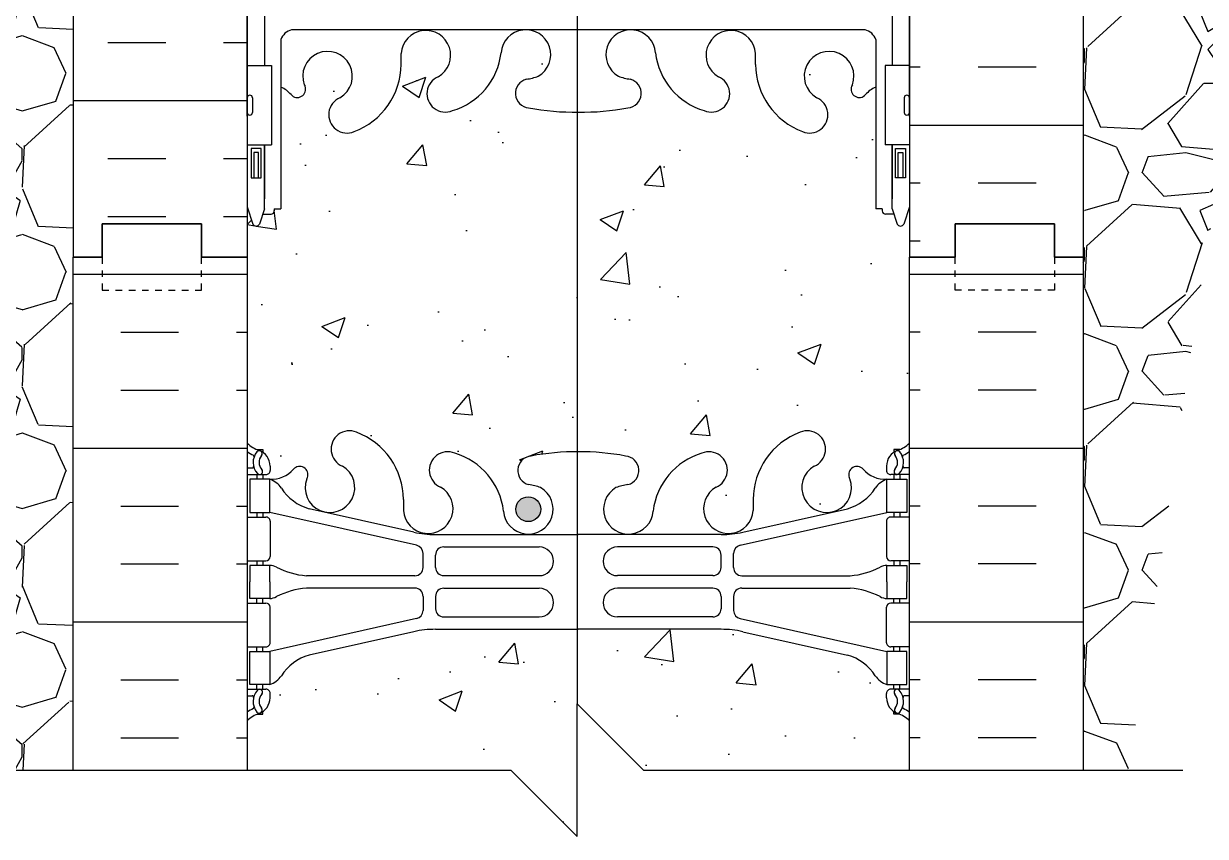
# Model space of a CAD drawing. Header units: inches. Extents: x -6.4 to 46.3, y 55.7 to 149.3.
# Drawn here: x 12.04 to 29.88, y 84.5 to 96.77 of the extents above; entities that cross this region are included whole.
import ezdxf

# ---------------------------------------------------------------- set-up
doc = ezdxf.new("R2010")
doc.units = ezdxf.units.IN
doc.header["$LTSCALE"] = 0.5
doc.header["$MEASUREMENT"] = 0
doc.linetypes.add('DASHED2', pattern=[0.375, 0.25, -0.125])
for name, color, linetype in [('HATCH', 12, 'Continuous'), ('LINE18', 9, 'Continuous'), ('line25', 2, 'Continuous'), ('LINE3', 3, 'Continuous'), ('LINE50', 5, 'Continuous'), ('LINE9', 9, 'Continuous'), ('TEXT', 4, 'Continuous'), ('Web_Edge', 9, 'Continuous')]:
    doc.layers.add(name, color=color, linetype=linetype)
doc.styles.add('DIM', font='romans.shx', dxfattribs={"width": 0.7})
doc.dimstyles.new('ext_12', dxfattribs={"dimscale": 12, "dimtxt": 0.09375, "dimasz": 0.09375, "dimexe": 0.09375, "dimexo": 0.0625, "dimgap": 0.0625, "dimtad": 1, "dimdec": 1, "dimzin": 2, "dimdsep": 46, "dimlunit": 4, "dimtxsty": 'DIM', "dimcen": 0.09, "dimdle": 0.09375, "dimclrt": 4, "dimadec": 0, "dimazin": 0, "dimtfac": 1, "dimtdec": 1, "dimtmove": 1, "dimatfit": 3, "dimfxl": 1, "dimfrac": 2, "dimtolj": 1, "dimtzin": 0, "dimarcsym": 0})

msp = doc.modelspace()

# ---------------------------------------------------------------- hatches: boundary and pattern name
at = {"layer": 'HATCH'}
h = msp.add_hatch(dxfattribs=at)
h.set_pattern_fill('INSUL', color=256, scale=7, style=0)
h.set_pattern_definition([(0, (-2914.440862764547, -358.5192632442902), (0, 2.625), []), (0, (-2914.440862764547, -357.6442632442902), (0, 2.625), [0.875, -0.875]), (0, (-2914.440862764547, -356.7692632442902), (0, 2.625), [0.875, -0.875])])
edge = h.paths.add_edge_path()
edge.add_line((15.41610146462049, 101.2434074603455), (15.41610146462049, 93.24340746034552))
edge.add_line((15.41610146462049, 101.2434074603455), (15.41610146462049, 102.6184074603393))
edge.add_line((15.41610146462049, 102.6184074603393), (15.41610146462029, 104.4484074603393))
edge.add_line((15.41610146462029, 104.4484074603393), (15.41610146462049, 104.6184074603454))
edge.add_line((15.41610146462049, 104.6184074603454), (12.79110146462049, 107.2434074603454))
edge.add_line((12.79110146462049, 107.2434074603454), (12.79110146462049, 93.24340746034551))
edge.add_line((12.79110146462049, 93.24340746034552), (13.22860146462049, 93.24340746034552))
edge.add_line((13.22860146462049, 93.24340746034552), (13.22860146462049, 93.74340746034552))
edge.add_line((13.22860146462049, 93.74340746034552), (14.72860146462049, 93.74340746034552))
edge.add_line((14.72860146462049, 93.74340746034552), (14.72860146462049, 93.24340746034552))
edge.add_line((14.72860146462049, 93.24340746034552), (15.16610146462049, 93.24340746034552))
h = msp.add_hatch(dxfattribs=at)
h.set_pattern_fill('INSUL', color=256, scale=7, style=0)
h.set_pattern_definition([(180, (2951.577683176105, -303.7661066023662), (0, 2.625), []), (180, (2951.577683176105, -302.8911066023662), (0, 2.625), [0.875, -0.875]), (180, (2951.577683176105, -302.0161066023662), (0, 2.625), [0.875, -0.875])])
h.paths.add_polyline_path([(28.0411014646204, 107.2434074603432), (25.41610146462256, 104.6184074603454), (25.41610146462046, 93.2434074603453), (26.10360146462046, 93.24340746034541), (26.10360146462046, 93.74340746034541), (27.60360146462, 93.7434074603453), (27.60360146462046, 93.24340746034541), (28.04110146462046, 93.24340746034541)])
h = msp.add_hatch(dxfattribs=at)
h.set_pattern_fill('GRAVEL', color=256, scale=3, style=0)
h.set_pattern_definition([(228.0128, (30.20110146462043, 88.49827256167437), (-23.99999469647448, -27.00000402482174), [0.403608, -39.957264]), (184.9697, (29.93110146462039, 88.1982725616743), (36.00000315455291, 2.999973921021156), [0.692604, -68.567775]), (132.5104, (29.24110146462045, 88.13827256167436), (29.99997215504044, -33.00002602161359), [0.488364, -48.348096]), (267.2737, (28.07110146462043, 87.38827256167436), (2.999988053181571, 60.0000008849204), [0.630714, -62.440674]), (292.8337, (28.0411014646204, 86.75827256167436), (-15.00002971631142, 35.99998923533333), [0.618465, -61.22811900000001]), (357.2737, (28.28110146462041, 86.18827256167431), (-60.0000008849204, 2.999988053181574), [0.630714, -62.440674]), (37.6942, (28.9111014646204, 86.15827256167434), (-39.00002203685393, -29.99997121548159), [0.8340869999999999, -82.574547]), (72.2553, (29.57110146462043, 86.66827256167433), (21.00003228811623, 65.99998869371757), [0.7874639999999999, -77.958963]), (121.4296, (29.81110146462044, 87.41827256167433), (-24.0000247025291, 38.99998510947771), [0.63285, -62.652219]), (175.2364, (29.48110146462045, 87.9582725616744), (33.00000283895875, -2.999974597983782), [0.7224959999999983, -35.40228899999988]), (222.3974, (28.76110146462043, 88.01827256167435), (-36.0000220532197, -32.99997624604236), [0.9343440000000001, -92.500125]), (138.8141, (31.0411014646204, 87.35827256167438), (-21.00000884041714, 17.99999194002827), [0.318903, -31.571532]), (171.4692, (30.80110146462039, 87.5682725616743), (38.99999485444538, -6.000023730119371), [0.6067109999999982, -60.06453299999988]), (225, (30.20110146462043, 87.65827256167434), (-3.33066907387547e-16, -3.000000928346857), [0.4242629999999999, -3.818376]), (203.1986, (29.99110146462045, 88.01827256167435), (14.99999919200123, 6.000003975794561), [0.228474, -22.618845]), (291.8014, (29.78110146462041, 87.92827256167432), (-2.999999731501946, 9.00000081903231), [0.323109, -15.832386]), (30.9638, (29.90110146462041, 87.62827256167436), (8.999994066863994, 6.000007450622197), [0.5247869999999982, -16.96806899999994]), (161.5651, (30.35110146462046, 87.89827256167435), (6.000001303778886, -2.999995209668123), [0.3794730000000001, -9.107361000000001]), (16.38950000000001, (28.0411014646204, 87.92827256167432), (30.00000659523588, 8.999978129453911), [0.5316, -52.628535]), (70.3462, (28.55110146462039, 88.07827256167441), (-11.99998574211524, -33.00000640681867), [0.445983, -44.152224]), (293.1986, (30.35110146462046, 88.49827256167437), (-6.000003975794561, 14.99999919200123), [0.456945, -22.390374]), (343.6105, (30.53110146462041, 88.07827256167441), (-30.00000659523587, 8.99997812945392), [0.5315999999999982, -52.62853499999989]), (339.444, (28.0411014646204, 86.0682725616743), (-15.00000553362727, 5.999987989264753), [0.51264, -25.119372]), (294.7751, (28.52110146462042, 85.88827256167436), (-14.99997656773551, 33.00001026551735), [0.4295339999999991, -42.52392899999988]), (66.80140000000002, (30.38110146462043, 85.49827256167437), (6.000003975794565, 14.99999919200123), [0.456945, -22.390374]), (17.35400000000001, (30.56110146462044, 85.91827256167433), (-39.0000060572905, -11.99998350677735), [0.5028929999999999, -49.78627199999999]), (69.444, (28.9111014646204, 85.49827256167437), (-5.99998798926476, -15.00000553362727), [0.25632, -25.375692]), (101.3098999999999, (30.20110146462043, 85.49827256167437), (-2.999992896484816, 12.00000225669286), [0.1529699999999996, -15.14408699999998]), (165.9638, (30.1711014646204, 85.64827256167435), (9.00000163796922, -2.999994172083737), [0.618465, -11.75085]), (186.009, (29.57110146462043, 85.79827256167432), (29.99999925271812, 2.999997952445524), [0.57315, -56.74176900000001]), (303.6901, (29.90110146462041, 87.35827256167438), (-3.000004003521572, 5.999998673313481), [0.432666, -10.383987]), (353.1572, (30.14110146462042, 86.99827256167437), (50.99999809643565, -6.000023993774283), [0.755382, -74.782689]), (60.94540000000001, (30.89110146462042, 86.90827256167434), (-12.00000008159784, -21.00000115370906), [0.308868, -30.578022]), (90, (31.0411014646204, 87.17827256167432), (-3, 3), [0.18, -2.82]), (120.2564, (29.51110146462043, 85.88827256167436), (11.99998466040808, -21.0000073675642), [0.416772, -41.26056000000001]), (48.01279999999999, (29.30110146462039, 86.24827256167437), (23.99999469647448, 27.00000402482175), [0.8072159999999999, -39.553656]), (0, (29.84110146462047, 86.84827256167439), (3, 3), [0.78, -2.22]), (325.3048, (30.62110146462044, 86.84827256167439), (-29.99998277696258, 21.00002582878337), [0.474342, -46.959822]), (254.0546, (31.01110146462043, 86.57827256167441), (-2.999999667889143, -12.00000037995645), [0.436806, -21.403524]), (207.646, (30.89110146462042, 86.15827256167434), (-56.99998742153878, -30.00002313950754), [0.711195, -70.408422]), (175.4261, (30.26110146462043, 85.82827256167441), (-39.0000016749364, 2.999984403483252), [0.7523969999999982, -74.48722199999978])])
edge = h.paths.add_edge_path()
edge.add_line((28.0411014646204, 107.2427981481697), (28.04110146462043, 93.24340746034535))
edge.add_line((28.04110146462046, 93.24340746034541), (28.04110146462043, 85.4982725616744))
edge.add_line((28.0411014646204, 85.49827256167437), (28.71518350063508, 85.49827256167437))
edge.add_spline(control_points=[(28.71518350063508, 85.49827256167437), (28.82344980619331, 86.14360923673128), (29.5846742245459, 90.74865201435223), (30.19336966920025, 97.67169029027157), (33.77935516200728, 104.5703417872482), (36.66779697201287, 106.0707733784468), (37.46270270882803, 106.4836955551758)], knot_values=[0, 0, 0, 0, 1.962013932848677, 13.99979169350777, 21.00438102400835, 23.66399043516336, 23.66399043516336, 23.66399043516336, 23.66399043516336], degree=3, periodic=0)
edge.add_line((37.46270270882803, 106.4836955551758), (37.46270270882803, 107.2434074603454))
edge.add_line((37.46270270882803, 107.2434074603454), (28.0411014646204, 107.2427981481697))
h = msp.add_hatch(dxfattribs=at)
h.set_pattern_fill('GRAVEL', color=256, scale=3, style=0)
h.set_pattern_definition([(228.012787504, (2.16, 3), (-24.00000000000018, -27.00000000000001), [0.403608, -39.9572641412211]), (184.969740728, (1.89, 2.7), (35.99999999999993, 3.000000000000105), [0.692604, -68.56777428368999]), (132.510447078, (1.2, 2.64), (30.00000000000035, -32.99999999999959), [0.488364, -48.3480977882991]), (267.273689006, (0.03, 1.89), (3.000000000000073, 60.00000000000006), [0.6307139999999999, -62.440674124887]), (292.833654178, (0, 1.26), (-14.99999999999996, 36.00000000000009), [0.6184649999999999, -61.22811938426489]), (357.273689006, (0.24, 0.6900000000000001), (-60.00000000000006, 3.000000000000076), [0.6307139999999999, -62.440674124887]), (37.6942404667, (0.8699999999999999, 0.66), (-38.99999999999999, -29.99999999999992), [0.8340869999999999, -82.574545646748]), (72.2553283749, (1.53, 1.17), (21.00000000000008, 66.00000000000001), [0.7874639999999998, -77.95896449044018]), (121.429565615, (1.77, 1.92), (-24.00000000000006, 38.99999999999996), [0.63285, -62.65221932918699]), (175.236358309, (1.44, 2.46), (32.99999999999995, -3.000000000000114), [0.722496, -35.4022877363769]), (222.397437798, (0.72, 2.52), (-35.99999999999989, -32.99999999999992), [0.9343440000000001, -92.5001250143847]), (138.814074834, (3, 1.86), (-21.0000000000001, 18), [0.3189029999999999, -31.57153443820409]), (171.46923439, (2.76, 2.07), (38.99999999999999, -5.999999999999986), [0.606711, -60.06453424847101]), (225, (2.16, 2.16), (-3.33066907387547e-16, -2.999999999999799), [0.4242629999999999, -3.8183776871193]), (203.198590514, (1.95, 2.52), (14.99999999999997, 5.999999999999926), [0.228474, -22.6188453175917]), (291.801409486, (1.74, 2.43), (-2.999999999999052, 9.000000000000307), [0.323109, -15.8323854214035]), (30.96375653209999, (1.86, 2.13), (9.000000000000158, 5.999999999999939), [0.5247869999999999, -16.96806868453589]), (161.565051177, (2.31, 2.4), (6.000000000000035, -2.99999999999993), [0.379473, -9.107359980505198]), (16.389540334, (0, 2.43), (29.9999999999999, 9.000000000000131), [0.5316, -52.6285354400082]), (70.3461759419, (0.51, 2.58), (-12.00000000000366, -33.00000000001019), [0.445983, -44.152223241957]), (293.198590514, (2.31, 3), (-5.999999999999911, 14.99999999999997), [0.456945, -22.3903743175917]), (343.610459666, (2.49, 2.58), (-29.9999999999999, 9.000000000000131), [0.5315999999999999, -52.62853544000699]), (339.44395478, (0, 0.5700000000000001), (-15.00000000000011, 6.000000000000073), [0.5126399999999999, -25.1193712359525]), (294.775140569, (0.48, 0.39), (-15.00000000000002, 33.00000000000001), [0.429534, -42.523929189828]), (66.8014094864, (2.34, 0), (5.999999999999943, 14.99999999999991), [0.456945, -22.3903743175917]), (17.3540246363, (2.52, 0.42), (-38.99999999999993, -11.99999999999989), [0.502893, -49.78627084272]), (69.44395478040002, (0.8699999999999999, 0), (-6.000000000000021, -14.99999999999986), [0.2563199999999999, -25.3756912359525]), (101.309932474, (2.16, 0), (-2.999999999999892, 12.00000000000004), [0.15297, -15.1440885407784]), (165.963756532, (2.13, 0.15), (8.999999999999876, -3.000000000000004), [0.618465, -11.7508518768531]), (186.009005957, (1.53, 0.3), (30.00000000000014, 2.999999999999949), [0.57315, -56.74176952362841]), (303.690067526, (1.86, 1.86), (-2.999999999999962, 5.999999999999957), [0.4326659999999999, -10.383987826392]), (353.157226587, (2.1, 1.5), (51.00000000000004, -6.000000000000158), [0.755382, -74.7826878720849]), (60.9453959009, (2.85, 1.41), (-11.99999999999993, -20.99999999999993), [0.308868, -30.578022422961]), (90, (3, 1.68), (-3, 3), [0.18, -2.82]), (120.256437164, (1.47, 0.39), (12.00000000000003, -21.00000000000002), [0.416772, -41.2605599683494]), (48.01278750420001, (1.26, 0.75), (24, 26.99999999999993), [0.8072159999999999, -39.5536561412211]), (0, (1.8, 1.35), (3, 3), [0.78, -2.22]), (325.3048464690001, (2.58, 1.35), (30.00000000000042, -20.99999999999947), [0.474342, -46.95982290252599]), (254.054604099, (2.97, 1.08), (-3.000000000000113, -12.00000000000001), [0.436806, -21.4035236678415]), (207.645975364, (2.85, 0.66), (-56.99999999999985, -30.00000000000014), [0.711195, -70.40842254677818]), (175.42607874, (2.22, 0.33), (-38.99999999999986, 3.000000000000004), [0.752397, -74.48722022390669])])
edge = h.paths.add_edge_path()
edge.add_spline(control_points=[(3.645418508931234, 104.541225446261), (4.424935848305401, 103.8098117759403), (7.915773339141762, 100.5343923173875), (10.6322000973696, 94.07705436974524), (11.56428733990505, 88.15570139106921), (11.54331411852048, 85.87978381987904), (11.53979838483122, 85.49827256167434)], knot_values=[0, 0, 0, 0, 3.198205599033165, 14.32221638260294, 20.00199708212963, 21.14583843556574, 21.14583843556574, 21.14583843556574, 21.14583843556574], degree=3, periodic=0)
edge.add_line((11.53979838483122, 85.49827256167436), (12.79110146462049, 85.49827256167436))
edge.add_line((12.79110146462049, 85.49827256167436), (12.79110146462049, 97.11840746031699))
edge.add_line((12.79110146462049, 97.11840746031699), (12.7911014646208, 101.7434074603429))
edge.add_line((12.7911014646208, 101.7434074603429), (12.79110146462049, 105.3943762387706))
edge.add_line((12.79110146462049, 105.3943762387706), (11.79110146462079, 105.3614770449264))
edge.add_line((11.79110146462079, 105.3614770449264), (3.645418508931137, 105.0934906423737))
edge.add_line((3.645418508931136, 105.0934906423737), (3.6454185089312, 104.541225446261))
h = msp.add_hatch(dxfattribs=at)
h.set_pattern_fill('AR-CONC', color=256, scale=0.5)
h.set_pattern_definition([(49.99999999999999, (0, 0), (3.586300913003767, -0.3137606749129755), [0.375, -4.125]), (355, (0, 0), (-0.693756668065, 3.760960668500059), [0.3, -3.3]), (100.45144446, (0.298858405, -0.02614672), (2.89254423363556, 3.447199954843147), [0.3187009599999999, -3.505710559999999]), (46.18420000000001, (0, 1), (5.336206653357862, -0.8275964039653827), [0.5625, -6.1875]), (96.63563549, (0.444683725, 0.931033465), (4.673309728371142, 4.870593003872752), [0.47805171, -5.258568799999999]), (351.1841639899999, (0, 1), (4.673309725273866, 4.870593001349951), [0.45, -4.950000005]), (21, (0.5, 0.75), (2.984535260592308, -2.013094453326694), [0.375, -4.125]), (326.0000000000001, (0.5, 0.75), (1.216576659607909, 3.625750225234265), [0.3, -3.3]), (71.45144474, (0.74871127, 0.58224213), (4.201111883649856, 1.612655764031769), [0.31870095, -3.50571056]), (37.50000000000001, (0, 0), (0.06079927658645334, 1.664469269156557), [0, -3.26, 0, -3.35, 0, -3.3125]), (7.499999999999999, (0, 0), (1.315347687210743, 1.972058559411801), [0, -1.91, 0, -3.185, 0, -1.2625]), (327.5, (-1.115, 0), (2.669112180862045, -0.1127743586718988), [0, -1.25, 0, -3.9, 0, -5.175]), (317.5, (-1.615, 0), (2.915930846711931, 0.5005249116615886), [0, -1.625, 0, -2.59, 0, -3.675])])
h.paths.add_polyline_path([(25.41610146462046, 93.24340746034552), (25.41610146462057, 94.00279614233848), (25.33721358522269, 93.76087331218446, -0.7257365567847875), (25.23110508458339, 93.74214057689171), (25.18219204110522, 93.89214057689179), (25.05610508458371, 93.89214057689169, -0.4142135623733604), (25.00610508458367, 93.94214057689169), (25.00610508458348, 93.97214057689177), (24.90610508458358, 93.97214057689172), (24.90610508458587, 95.80939728608696, 0.1089354803099787), (24.75343332549902, 95.69621038408707, -0.9404758855267077), (24.55545521209185, 95.8480980717013, 2.135542787663897), (24.01499146856785, 95.6486829321358, -1), (23.80140217116799, 95.13758072844698, -0.3112229933496988), (23.09242775518769, 96.1535748723451), (23.09293764625872, 96.31856269513627, 1.661382059454618), (22.53185456192101, 95.96582230885758, -1), (22.31826526453909, 95.45472010516126, -0.3070940775286063), (21.57958418558907, 96.35015301584026, 1.604515841827755), (21.02094186955516, 95.97427712132973, 0.0556171619256429), (21.20024007922805, 95.9287065429674, -0.8432432356330681), (21.16592360385726, 95.4963852599181, -0.04993240552137362), (20.41610146459529, 95.43196487394643, -0.0499324055213875), (19.66627932533311, 95.49638525991811, -0.8432432356326504), (19.6319628499624, 95.9287065429674, 0.05561716192565021), (19.81126105963531, 95.97427712132972, 1.604515841827734), (19.25261874360142, 96.3501530158403, -0.3070940775286126), (18.51393766465142, 95.45472010516126, -1), (18.30034836726945, 95.96582230885755, 1.661382059454739), (17.73926528293177, 96.31856269513627), (17.73971509023758, 96.17301645540627, -0.3161137694332854), (17.03080075802243, 95.13758072844695, -1), (16.81721146062267, 95.64868293213583, 2.135542787663598), (16.27674771709863, 95.84809807170133, -0.940447360611781), (16.07877456720209, 95.69620467687112, 0.1089377873102234), (15.92610107445669, 95.80939584005552), (15.9260978446574, 93.97214057689172), (15.82609784465749, 93.97214057689177), (15.8260978446573, 93.94214057689169, -0.4142135623733604), (15.77609784465726, 93.89214057689169), (15.65001088813574, 93.89214057689179), (15.6072063452981, 93.76087331218936, -0.7257365568515267), (15.50109784465578, 93.74214057689609), (15.41610146462049, 94.00279614233821), (15.41610146462049, 93.24340746034552), (15.41610146462049, 90.43572926865555, 0.08841615068705541), (15.5621044614808, 90.3384175762006), (15.65210446148135, 90.33841757620748), (15.65210446148408, 90.29669151628333, -0.2490694201798175), (15.76210446150012, 90.08956836451388), (15.76210446150376, 90.02206836450378, -0.4142135623889385), (15.69960446150374, 89.95956836450041), (15.6521044615059, 89.95956836450043), (15.65210446151045, 89.88956836450042), (15.75710446149595, 89.88956836450042, 0.231735795569376), (16.11476898165576, 90.04059269635839, -0.9404758851746836), (16.31274709500184, 89.88870500867395, 2.135542787664051), (16.85321083852583, 90.08812014823938, -1), (17.06680013592553, 90.59922235192828, -0.3112229933497226), (17.77577455190599, 89.58322820803016), (17.77526466083495, 89.41824038523892, 1.661382059454621), (18.33634774517266, 89.77098077151763, -1), (18.54993704255461, 90.28208297521394, -0.3070940775286167), (19.28861812150461, 89.38665006453486, 1.604515841827696), (19.84726043753848, 89.76252595904548, 0.05561716192563605), (19.66796222786561, 89.80809653740779, -0.8432432356327895), (19.70227870323634, 90.24041782045708, -0.04754436165061093), (20.41610557850264, 90.30517345453383, -0.04754436165070173), (21.12993245377031, 90.24041782045708, -0.8432432356326837), (21.16424892914104, 89.80809653740779, 0.05561716192564544), (20.98495071946814, 89.76252595904548, 1.604515841827656), (21.54359303550201, 89.38665006453485, -0.3070940775286195), (22.28227411445201, 90.28208297521394, -1), (22.49586341183395, 89.77098077151761, 1.661382059454587), (23.05694649617167, 89.41824038523892), (23.05649668886586, 89.5637866249689, -0.3161137694332987), (23.76541102108103, 90.59922235192825, -1), (23.97900031848078, 90.08812014823938, 2.135542787663764), (24.5194640620048, 89.88870500867388, -0.9404473606116621), (24.71743721190134, 90.04059840350408, 0.231740310138853), (25.07510669551067, 89.88956836450042), (25.18010669549617, 89.88956836450042), (25.18010669550072, 89.95956836450041), (25.13260669550286, 89.95956836450041, -0.4142135623888824), (25.07010669550286, 90.02206836450378), (25.0701066955065, 90.08956836451388, -0.249069420179818), (25.18010669552254, 90.29669151628333), (25.18010669552527, 90.33841757620748), (25.27010669552581, 90.3384175762006, 0.08841040745012285), (25.41610146462046, 90.43572138169296)])
h.paths.add_polyline_path([(25.41610146462046, 86.2434153473082, 0.08841040745012062), (25.27010669552581, 86.34071915280056), (25.18010669552527, 86.34071915279368), (25.18010669552254, 86.38244521271783, -0.2490694201798185), (25.0701066955065, 86.58956836448728), (25.07010669550286, 86.65706836449738, -0.4142135623889407), (25.13260669550287, 86.71956836450074), (25.18010669550072, 86.71956836450073), (25.18010669549617, 86.78956836450074), (25.0751066955115, 86.78956836450074, -0.1686720397605965), (24.88912563961556, 86.93915131345037, 0.1744501189769434), (24.48169259563543, 87.23495839845654), (22.90089701964884, 87.58791761115633, 0.05497433642746719), (22.57402656104379, 87.62396552748307), (20.41610557850331, 87.62396552748312), (18.25818459596282, 87.62396552748307, 0.05497433642746699), (17.93131413735778, 87.58791761115633), (16.35051856137118, 87.23495839845654, 0.1744501189768853), (15.94308551739114, 86.93915131345051, -0.1686720397607098), (15.75710446149512, 86.78956836450074), (15.65210446151045, 86.78956836450074), (15.6521044615059, 86.71956836450073), (15.69960446150375, 86.71956836450074, -0.4142135623889365), (15.76210446150376, 86.65706836449738), (15.76210446150012, 86.58956836448728, -0.2490694201798186), (15.65210446148408, 86.38244521271783), (15.65210446148135, 86.34071915279368), (15.5621044614808, 86.34071915280056, 0.08841615068705573), (15.41610146462049, 86.24340746034561), (15.41610146462049, 85.49825215156201), (19.3989235722279, 85.49823457537894), (20.3989235722279, 84.49823457537894), (20.3989235722279, 86.49823457537894), (21.3989235722279, 85.49823457537894), (25.41610146462046, 85.49825331701149)])
h = msp.add_hatch(dxfattribs=at)
h.set_pattern_fill('INSUL', color=256, scale=7, style=0)
h.set_pattern_definition([(0, (-2910.745480246864, -321.7661066023662), (0, 2.625), []), (0, (-2910.745480246864, -320.8911066023662), (0, 2.625), [0.875, -0.875]), (0, (-2910.745480246864, -320.0161066023662), (0, 2.625), [0.875, -0.875])])
h.paths.add_polyline_path([(12.79110146462049, 85.49827256167437), (15.41610146462049, 85.49827256167437), (15.41610146462049, 93.24340746034552), (14.72860146462049, 93.24340746034552), (14.72860146462049, 93.74340746034552), (13.22860146462049, 93.74340746034552), (13.22860146462049, 93.24340746034552), (12.79110146462049, 93.24340746034552)])
h = msp.add_hatch(dxfattribs=at)
h.set_pattern_fill('INSUL', color=256, scale=7, style=0)
h.set_pattern_definition([(180, (2951.577683176105, -321.7661066023662), (0, 2.625), []), (180, (2951.577683176105, -320.8911066023662), (0, 2.625), [0.875, -0.875]), (180, (2951.577683176105, -320.0161066023662), (0, 2.625), [0.875, -0.875])])
h.paths.add_polyline_path([(25.41610146462046, 85.49827256167437), (28.0411014646204, 85.49827256167437), (28.04110146462046, 93.24340746034552), (27.60360146462046, 93.24340746034552), (27.60360146462, 93.74340746034564), (26.10360146462046, 93.74340746034552), (26.10360146462046, 93.24340746034552), (25.41610146462046, 93.24340746034564)])
at = {"layer": 'LINE3'}
for points in [[(19.84764867263843, 89.43754259418508, 1), (19.47264867263843, 89.43754259418508, 1)], [(19.47264867263843, 89.43754259418508, 1), (19.84764867263843, 89.43754259418508, 1)]]:
    msp.add_hatch(color=256, dxfattribs=at).paths.add_polyline_path(points)

# ---------------------------------------------------------------- linework, layer by layer
at = {"layer": 'LINE18'}
msp.add_lwpolyline([(10.79110146462049, 85.49827256167437), (19.3989235722279, 85.49823457537894), (20.3989235722279, 84.49823457537894), (20.3989235722279, 86.49823457537894), (21.3989235722279, 85.49823457537894), (29.54110146462046, 85.49827256167437)], dxfattribs=at)
at = {"layer": 'line25'}
for p, q in [((25.41610146462258, 107.2427981481697), (25.41610146462259, 93.24340746034552)), ((25.41610146462256, 104.6184074603454), (25.41610146462256, 93.24340746034552)), ((15.41610146462049, 101.2434074603455), (15.41610146462049, 93.24340746034552)), ((15.41610146462049, 96.1384074603391), (15.7810540588624, 96.13840746033915)), ((15.7810540588624, 96.1384074603391), (15.7810540588624, 94.93840746033905)), ((25.41610146462049, 96.1384074603391), (25.05114887037857, 96.13840746033915)), ((25.05114887037857, 96.1384074603391), (25.05114887037857, 94.93840746033905)), ((15.41610146462049, 94.9384074603391), (15.7810540588624, 94.9384074603391)), ((25.41610146462049, 94.9384074603391), (25.05114887037857, 94.9384074603391)), ((15.41610146462049, 93.24340746034552), (15.41610146462049, 85.49827256167437)), ((25.41610146462046, 85.49827256167437), (25.41610146462046, 93.24340746034552))]:
    msp.add_line(p, q, dxfattribs=at)
at = {"layer": 'LINE3'}
msp.add_line((20.39892357222911, 109.7433694740494), (20.3989235722279, 86.49823457537894), dxfattribs=at)
msp.add_circle((19.66014867263843, 89.43754259418508), 0.1875, dxfattribs=at)
msp.add_circle((19.66014867263843, 89.43754259418508), 0.1875, dxfattribs=at)
at = {"layer": 'LINE50'}
for p, q in [((12.79110146462049, 111.2434074603455), (12.79110146462049, 93.24340746034552)), ((28.04110146462256, 93.24340746034552), (28.04110146462256, 107.2434074603454)), ((12.79110146462049, 85.49827256167437), (12.79110146462049, 93.24340746034552)), ((28.04110146462046, 85.49827256167437), (28.04110146462046, 93.24340746034552))]:
    msp.add_line(p, q, dxfattribs=at)
for points in [[(15.41610146462049, 93.24340746034552), (14.72860146462049, 93.24340746034552), (14.72860146462049, 93.74340746034552), (13.22860146462049, 93.74340746034552), (13.22860146462049, 93.24340746034552), (12.79110146462049, 93.24340746034552)], [(12.79110146462049, 93.24340746034552), (13.22860146462049, 93.24340746034552), (13.22860146462049, 93.74340746034552), (14.72860146462049, 93.74340746034552), (14.72860146462049, 93.24340746034552), (15.41610146462049, 93.24340746034552)], [(25.41610146462046, 93.24340746034552), (26.10360146462046, 93.24340746034552), (26.10360146462046, 93.74340746034552), (27.60360146462046, 93.74340746034552), (27.60360146462046, 93.24340746034552), (28.04110146462046, 93.24340746034552)], [(28.04110146462046, 93.24340746034552), (27.60360146462046, 93.24340746034552), (27.60360146462046, 93.74340746034552), (26.10360146462046, 93.74340746034552), (26.10360146462046, 93.24340746034552), (25.41610146462046, 93.24340746034552)]]:
    msp.add_lwpolyline(points, dxfattribs=at)
at = {"layer": 'LINE9'}
for p, q in [((15.41610508458357, 95.64840746033897), (15.41610508458357, 95.42840746033912)), ((15.45610508458353, 95.688407460339), (15.45610508458353, 95.68840746033905)), ((15.49610508458349, 95.64840746033903), (15.4961050845844, 95.42840746033912)), ((25.33609784465748, 95.64840746033903), (25.33609784465657, 95.42840746033912)), ((25.37609784465744, 95.688407460339), (25.37609784465744, 95.68840746033905)), ((25.4160978446574, 95.64840746033897), (25.4160978446574, 95.42840746033912)), ((15.41610146462049, 95.59340746033897), (15.41610508458402, 95.59340746033897)), ((15.41610146462049, 95.48340746033895), (15.41610508458402, 95.48340746033895)), ((25.41610146462049, 95.59340746033897), (25.41609784465695, 95.59340746033897)), ((25.41610146462049, 95.48340746033895), (25.41609784465695, 95.48340746033895)), ((15.45610508458353, 95.3884074603391), (15.45610508458444, 95.38840746033904)), ((25.37609784465744, 95.3884074603391), (25.37609784465653, 95.38840746033904))]:
    msp.add_line(p, q, dxfattribs=at)
at = {"layer": 'LINE9', "linetype": 'DASHED2', "ltscale": 0.15}
for points in [[(13.22860146462049, 93.24340746034552), (13.22860146462049, 93.24340746034552), (13.22860146462049, 92.74340746034552), (14.72860146462049, 92.74340746034552), (14.72860146462049, 93.24340746034552), (14.72860146462049, 93.24340746034552)], [(27.60360146462046, 93.24340746034552), (27.60360146462046, 93.24340746034552), (27.60360146462046, 92.74340746034552), (26.10360146462046, 92.74340746034552), (26.10360146462046, 93.24340746034552), (26.10360146462046, 93.24340746034552)]]:
    msp.add_lwpolyline(points, dxfattribs=at)
at = {"layer": 'LINE9'}
for centre, start, end in [((15.45610508458353, 95.64840746033903), 89.99999999994789, 180.0000000000879), ((15.45610508458353, 95.64840746033903), 0, 90), ((25.37609784465744, 95.64840746033903), 90, 180), ((25.37609784465744, 95.64840746033903), 359.9999999999121, 90.00000000005213), ((15.45610508458353, 95.42840746033912), 180, 270.0000000000782), ((15.45610508458444, 95.42840746033906), 270, 1.009635278083782e-10), ((25.37609784465653, 95.42840746033906), 179.999999999899, 270), ((25.37609784465744, 95.42840746033912), 269.9999999999218, 0)]:
    msp.add_arc(centre, 0.04, start, end, dxfattribs=at)
at = {"layer": 'Web_Edge'}
for p, q in [((24.74495442273482, 96.67426048619012), (16.08725673427043, 96.67426048619012)), ((15.92610233442938, 96.52612503490664), (15.9260978446574, 93.97214057689172)), ((24.90610508458676, 96.52613697007291), (24.90610508458358, 93.97214057689172)), ((17.7397751740028, 96.15357487234513), (17.73926528293177, 96.31856269513582)), ((23.09242775518769, 96.15357487234513), (23.09293764625872, 96.31856269513582)), ((16.27856360651649, 95.84310068901692), (16.29027381248224, 95.82175479734178)), ((24.55363932267401, 95.84310068901692), (24.54192911670825, 95.82175479734178)), ((15.6760978446574, 93.97214057689234), (15.67609784465745, 94.9384074603391)), ((25.15610508458358, 93.97214057689234), (25.15610508458358, 94.9384074603391)), ((15.41610146462049, 94.00279614233821), (15.50109784465721, 93.7421405768917)), ((15.6760978446574, 93.97214057689172), (15.60109784465758, 93.7421405768917)), ((15.6500108881356, 93.89214057689179), (15.7760978446573, 93.89214057689168)), ((15.82609784465749, 93.97214057689177), (15.9260978446574, 93.97214057689172)), ((15.82609784465749, 93.97214057689177), (15.82609784465749, 93.9421405768918)), ((15.82609784465749, 93.9421405768918), (15.82609784465749, 93.94214057689169)), ((25.00610508458348, 93.97214057689177), (24.90610508458358, 93.97214057689172)), ((25.00610508458348, 93.97214057689177), (25.00610508458348, 93.9421405768918)), ((25.00610508458348, 93.9421405768918), (25.00610508458348, 93.94214057689169)), ((25.18219204110537, 93.89214057689179), (25.05610508458367, 93.89214057689168)), ((25.15610508458358, 93.97214057689172), (25.23110508458339, 93.7421405768917)), ((25.41610146462049, 94.00279614233821), (25.33110508458376, 93.7421405768917)), ((15.56210446148075, 90.3384175762006), (15.65210446148135, 90.33841757620748)), ((15.65210446148135, 90.33841757620748), (15.65210446148408, 90.29669151628333)), ((25.27010669552587, 90.3384175762006), (25.18010669552527, 90.33841757620748)), ((25.18010669552527, 90.33841757620748), (25.18010669552254, 90.29669151628333)), ((15.41610146462094, 90.05956836450038), (15.49397999788957, 90.05956836450049)), ((15.41610146462094, 89.95956836450047), (15.69960446150376, 89.95956836450041)), ((15.56210446148075, 89.95956836450036), (15.56210446148075, 89.88956836450042)), ((15.6521044615059, 89.95956836450036), (15.65210446151045, 89.88956836450042)), ((15.76210446150012, 90.08956836451945), (15.76210446150376, 90.02206836450326)), ((25.0701066955065, 90.08956836451945), (25.07010669550286, 90.02206836450326)), ((25.41610146462049, 89.95956836450041), (25.13260669550286, 89.95956836450041)), ((25.18010669550072, 89.95956836450036), (25.18010669549617, 89.88956836450042)), ((25.27010669552587, 89.95956836450036), (25.27010669552587, 89.88956836450042)), ((25.41610969238568, 90.05956836450038), (25.33823115911705, 90.05956836450049)), ((16.31456298441967, 89.89370239135827), (16.32627319038543, 89.91504828303341)), ((24.51764817258695, 89.89370239135827), (24.50593796662119, 89.91504828303341)), ((17.77577455190599, 89.58322820803006), (17.77526466083495, 89.41824038523937)), ((23.05643660510063, 89.58322820803006), (23.05694649617167, 89.41824038523937)), ((17.93131413735759, 89.0912191178448), (16.35051856137111, 89.44417833054463)), ((22.90089701964903, 89.0912191178448), (24.48169259563551, 89.44417833054463)), ((15.41610146462094, 89.31956836450043), (15.69960446150376, 89.31956836450054)), ((15.56210446148075, 89.38956836450042), (15.56210446148075, 89.31956836450048)), ((15.6521044615441, 89.38956836450042), (15.65210446154865, 89.31956836450054)), ((17.97466775292637, 88.8929385150466), (15.75710446149592, 89.38956836450042)), ((15.76210446150376, 89.25706836450054), (15.76210446150376, 88.72206836450052)), ((22.85754340408025, 88.8929385150466), (25.0751066955107, 89.38956836450042)), ((25.07010669550286, 89.25706836450054), (25.07010669550286, 88.72206836450052)), ((25.41610969238568, 89.31956836450043), (25.13260669550286, 89.31956836450054)), ((25.18010669546252, 89.38956836450042), (25.18010669545797, 89.31956836450054)), ((25.27010669552587, 89.38956836450042), (25.27010669552587, 89.31956836450048)), ((18.25818459596289, 89.05517120151809), (20.41610557850331, 89.05517120151804)), ((22.57402656104373, 89.05517120151809), (20.41610557850331, 89.05517120151804)), ((18.38485021517122, 88.8685376864665), (19.82434999517168, 88.86853768646655)), ((22.4473609418354, 88.8685376864665), (21.00786116183494, 88.86853768646655)), ((18.07235030517163, 88.55867215151797), (18.07235030517208, 88.77096000444665)), ((18.25985021517031, 88.55953938646634), (18.25985021517122, 88.7435376864665)), ((22.57236094183631, 88.55953938646634), (22.5723609418354, 88.7435376864665)), ((22.75986085183499, 88.55867215151797), (22.75986085183454, 88.77096000444665)), ((15.41610146462094, 88.65956836450046), (15.69960446150376, 88.65956836450052)), ((15.56210446148029, 88.65956836450057), (15.56210446148029, 88.58956836450058)), ((15.6521044615914, 88.65956836450052), (15.65210446159594, 88.58956836450058)), ((25.41610969238568, 88.65956836450046), (25.13260669550286, 88.65956836450052)), ((25.18010669541522, 88.65956836450052), (25.18010669541068, 88.58956836450058)), ((25.27010669552633, 88.65956836450057), (25.27010669552633, 88.58956836450058)), ((17.94735030517163, 88.43367215151797), (16.30982856137266, 88.43367215151797)), ((18.38485021517031, 88.43453938646657), (19.82434999517168, 88.43453938646662)), ((22.44736094183631, 88.43453938646657), (21.00786116183494, 88.43453938646662)), ((22.88486085183499, 88.43367215151797), (24.52238259563396, 88.43367215151797)), ((17.94735030517163, 88.24546457748319), (16.30982856137266, 88.24546457748319)), ((18.38485021517031, 88.24459734253459), (19.82434999517168, 88.24459734253453)), ((22.44736094183631, 88.24459734253459), (21.00786116183494, 88.24459734253453)), ((22.88486085183499, 88.24546457748319), (24.52238259563396, 88.24546457748319)), ((15.41610146462094, 88.0195683645007), (15.69960446150376, 88.01956836450064)), ((15.56210446148029, 88.01956836450059), (15.56210446148029, 88.08956836450058)), ((15.6521044615914, 88.01956836450064), (15.65210446159594, 88.08956836450058)), ((18.07235030517163, 88.12046457748319), (18.07235030517208, 87.90817672455451)), ((18.25985021517031, 88.11959734253482), (18.25985021517122, 87.93559904253466)), ((22.57236094183631, 88.11959734253482), (22.5723609418354, 87.93559904253466)), ((22.75986085183499, 88.12046457748319), (22.75986085183454, 87.90817672455451)), ((25.41610146462049, 88.01956836450059), (25.13260669550286, 88.01956836450064)), ((25.18010669541522, 88.01956836450064), (25.18010669541068, 88.08956836450058)), ((25.27010669552633, 88.01956836450059), (25.27010669552633, 88.08956836450058)), ((17.97466775292637, 87.78619821395456), (15.75710446149592, 87.28956836450074)), ((15.76210446150376, 87.42206836450062), (15.76210446150376, 87.95706836450064)), ((18.38485021517122, 87.81059904253466), (19.82434999517168, 87.8105990425346)), ((22.4473609418354, 87.81059904253466), (21.00786116183494, 87.8105990425346)), ((22.85754340408025, 87.78619821395456), (25.0751066955107, 87.28956836450074)), ((25.07010669550286, 87.42206836450062), (25.07010669550286, 87.95706836450064)), ((18.25818459596289, 87.62396552748307), (20.41610557850331, 87.62396552748312)), ((22.57402656104373, 87.62396552748307), (20.41610557850331, 87.62396552748312)), ((17.93131413735759, 87.58791761115636), (16.35051856137111, 87.23495839845653)), ((22.90089701964903, 87.58791761115636), (24.48169259563551, 87.23495839845653)), ((15.41610146462094, 87.35956836450073), (15.69960446150376, 87.35956836450062)), ((15.56210446148075, 87.28956836450074), (15.56210446148075, 87.35956836450067)), ((15.6521044615441, 87.28956836450074), (15.65210446154865, 87.35956836450062)), ((25.41610146462049, 87.35956836450079), (25.13260669550286, 87.35956836450062)), ((25.18010669546252, 87.28956836450074), (25.18010669545797, 87.35956836450062)), ((25.27010669552587, 87.28956836450074), (25.27010669552587, 87.35956836450067)), ((15.41610146462094, 86.71956836450069), (15.69960446150376, 86.71956836450074)), ((15.56210446148075, 86.7195683645008), (15.56210446148075, 86.78956836450074)), ((15.6521044615059, 86.7195683645008), (15.65210446151045, 86.78956836450074)), ((25.41610969238568, 86.71956836450069), (25.13260669550286, 86.71956836450074)), ((25.18010669550072, 86.7195683645008), (25.18010669549617, 86.78956836450074)), ((25.27010669552587, 86.7195683645008), (25.27010669552587, 86.78956836450074)), ((15.41610146462094, 86.61956836450078), (15.49397999788957, 86.61956836450067)), ((15.76210446150012, 86.5895683644817), (15.76210446150376, 86.6570683644979)), ((25.0701066955065, 86.5895683644817), (25.07010669550286, 86.6570683644979)), ((25.41610146462094, 86.61956836450084), (25.33823115911705, 86.61956836450067)), ((15.65210446148135, 86.34071915279368), (15.65210446148408, 86.38244521271783)), ((25.18010669552527, 86.34071915279368), (25.18010669552254, 86.38244521271783)), ((15.56210446148075, 86.34071915280056), (15.65210446148135, 86.34071915279368)), ((25.27010669552587, 86.34071915280056), (25.18010669552527, 86.34071915279368))]:
    msp.add_line(p, q, dxfattribs=at)
for points in [[(15.41610146462049, 95.37214057689188), (15.41610146462049, 102.2434074603456)], [(25.41610146462049, 95.37214057689188), (25.41610146462049, 102.2434074603456)], [(15.6760978446574, 96.8884074603391), (15.6760978446574, 96.13840746033912)], [(25.15610508458358, 96.8884074603391), (25.15610508458358, 96.13840746033912)], [(15.6760978446574, 94.9384074603391), (15.6760978446574, 94.1221405768917)], [(25.15610508458358, 94.9384074603391), (25.15610508458358, 94.1221405768917)], [(15.75710446158095, 88.33956836450058), (15.75710446158095, 88.58956836450058), (15.45710446158077, 88.58956836450058), (15.45710446158077, 88.33956836450058)], [(25.07510669542566, 88.33956836450058), (25.07510669542566, 88.58956836450058), (25.37510669542585, 88.58956836450058), (25.37510669542585, 88.33956836450058)], [(15.75710446158095, 88.33956836450058), (15.75710446158095, 88.08956836450058), (15.45710446158077, 88.08956836450058), (15.45710446158077, 88.33956836450058)], [(25.07510669542566, 88.33956836450058), (25.07510669542566, 88.08956836450058), (25.37510669542585, 88.08956836450058), (25.37510669542585, 88.33956836450058)]]:
    msp.add_lwpolyline(points, dxfattribs=at)
for points in [[(15.62609784465767, 94.88214057689183), (15.47609784465758, 94.88214057689183), (15.47609784465758, 94.44214057689183), (15.62609784465767, 94.44214057689183)], [(15.5860978446577, 94.82214057689183), (15.51609784465754, 94.82214057689183), (15.51609784465754, 94.44214057689183), (15.5860978446577, 94.44214057689183)], [(25.2061050845833, 94.88214057689183), (25.35610508458339, 94.88214057689183), (25.35610508458339, 94.44214057689183), (25.2061050845833, 94.44214057689183)], [(25.24610508458327, 94.82214057689183), (25.31610508458343, 94.82214057689183), (25.31610508458343, 94.44214057689183), (25.24610508458327, 94.44214057689183)], [(15.45710446149574, 89.38956836450042), (15.75710446149592, 89.38956836450042), (15.75710446149592, 89.88956836450042), (15.45710446149574, 89.88956836450042)], [(25.37510669551088, 89.38956836450042), (25.0751066955107, 89.38956836450042), (25.0751066955107, 89.88956836450042), (25.37510669551088, 89.88956836450042)], [(15.45710446149574, 87.28956836450074), (15.75710446149592, 87.28956836450074), (15.75710446149592, 86.78956836450074), (15.45710446149574, 86.78956836450074)], [(25.37510669551088, 87.28956836450074), (25.0751066955107, 87.28956836450074), (25.0751066955107, 86.78956836450074), (25.37510669551088, 86.78956836450074)]]:
    msp.add_lwpolyline(points, close=True, dxfattribs=at)
for centre, radius, start, end in [((16.13485557850263, 96.46075190901402), 0.21875, 102.5677982887445, 162.611790221867), ((18.11323660236949, 96.29080567371801), 0.375, 299.9315291313775, 175.7551574014039), ((19.62414929473525, 96.29926048619012), 0.375, 299.9315291313775, 175.7551574014039), ((21.20805363445524, 96.29926048619012), 0.375, 4.244842598596159, 240.0684708686223), ((22.71896632682101, 96.29080567371801), 0.375, 4.244842598596159, 240.0684708686223), ((24.69735557850263, 96.46075190901402), 0.21875, 17.39173486151223, 77.4322017112288), ((16.63009969572122, 95.97366629699542), 0.375, 299.9315291313775, 200.375727747539), ((18.22306722785888, 96.44707295979742), 1.034103379311961, 286.3364891505254, 353.3331449315546), ((22.60913570133161, 96.44707295979742), 1.034103379311961, 186.6668550684454, 253.6635108494746), ((24.20210323346928, 95.97366629699542), 0.375, 339.624272252461, 240.0684708686223), ((16.6482077830643, 96.15992229280766), 1.091585845779813, 290.5174596621927, 359.666831102442), ((24.1839951461262, 96.15992229280766), 1.091585845779813, 180.3331688975579, 249.4825403378073), ((16.17309511608082, 95.77823292801548), 0.125, 221.0126780784849, 20.37572774761363), ((18.40714301595344, 95.71027120700649), 0.2769683423152065, 112.6800200708866, 292.6800200729197), ((19.68615526467974, 95.7154855726406), 0.22, 104.2603964304294, 264.8165347186674), ((19.51740512930801, 96.75494703349358), 0.8341443637323576, 277.8936983666115, 290.6270944945017), ((21.31479779988249, 96.75494703349358), 0.8341443637323576, 249.3729055054983, 262.1063016333885), ((21.14604766451075, 95.7154855726406), 0.22, 275.1834652813326, 75.73960356957059), ((22.42505991323705, 95.71027120700649), 0.2769683423152065, 247.31997992708, 67.31997992911346), ((24.65910781310967, 95.77823292801548), 0.125, 159.6242722523864, 318.987321921515), ((15.74575949910522, 95.40658969937738), 0.4413341939712527, 41.01267807852583, 65.88132377501046), ((16.92400610930517, 95.39313183028412), 0.2769683423152065, 112.6800200708866, 292.6800200729197), ((23.90819681988532, 95.39313183028412), 0.2769683423152065, 247.31997992708, 67.31997992911346), ((25.08644343008527, 95.40658969937738), 0.4413341939712527, 114.118227021708, 138.9873219214742), ((20.36292419432593, 99.20900090228764), 3.777410353861612, 259.3724517798506, 270.8066197510574), ((20.46927873486456, 99.20900090228764), 3.777410353861612, 269.1933802489165, 280.6275482201493), ((15.7760978446573, 93.94214057689169), 0.05, 270, 0), ((25.05610508458367, 93.94214057689169), 0.05, 180, 270), ((15.55109784465785, 93.76880724355789), 0.0566666666662005, 208.0724869353407, 331.9275130644379), ((25.28110508458312, 93.76880724355789), 0.0566666666662005, 208.0724869355622, 331.9275130646574), ((16.96000548720835, 90.34367125009108), 0.2769683423152065, 67.31997992708035, 247.3199799291128), ((16.68420716096748, 89.57688078756753), 1.091585845779813, 0.3331688975579535, 69.48254033780732), ((24.14800399603914, 89.57688078756753), 1.091585845779813, 110.5174596621927, 179.666831102442), ((23.87220566979827, 90.34367125009108), 0.2769683423152065, 292.6800200708872, 112.6800200729196), ((15.76210446151012, 90.79667514568338), 0.5, 226.210888829619, 250.5287793646985), ((15.76210446151012, 90.79667514568338), 0.6, 234.7832160478549, 245.074770714525), ((15.75581186995518, 90.14412777083352), 0.25, 140.1145119962656, 222.460867842792), ((15.59804549890018, 90.27502446417238), 0.04500919725254051, 321.4480006460015, 139.187899202015), ((15.51210446150012, 90.08956836450041), 0.25, 4.360973023723161e-09, 70.5287793646985), ((18.44314239385662, 90.02653187336871), 0.2769683423152065, 67.31997992708035, 247.3199799291128), ((20.39892357222911, 86.52780217808755), 3.777410353861612, 89.73938234251118, 100.6275482201491), ((20.43328758477751, 86.52780217808755), 3.777410353861612, 79.37245177985089, 90.26061765748882), ((22.38906876315, 90.02653187336871), 0.2769683423152065, 292.6800200708872, 112.6800200729196), ((25.3201066955065, 90.08956836450041), 0.25, 109.4712206353015, 179.999999995639), ((25.23416565810644, 90.27502446417238), 0.04500919725254051, 40.81210079798495, 218.5519993539985), ((25.0701066954965, 90.79667514568338), 0.5, 289.4712206353015, 313.7878051267247), ((25.07639928705143, 90.14412777083352), 0.25, 317.539132157208, 39.88548800373442), ((25.0701066954965, 90.79667514568338), 0.6, 294.9252292854749, 305.2158222147234), ((15.50002225095099, 90.23365753697244), 0.02103171283708721, 343.4640040446234, 63.99572765969157), ((15.75581186995518, 90.14412777083352), 0.16, 140.0000771989563, 222.4608678427525), ((18.25906660576206, 89.28973012057777), 1.034103379311961, 6.66685506844456, 73.66351084947509), ((19.72215464258293, 90.0213175077346), 0.22, 95.18346528133287, 255.7396035695702), ((21.11005651442369, 90.0213175077346), 0.22, 284.2603964304298, 84.81653471866716), ((22.57314455124456, 89.28973012057777), 1.034103379311961, 106.3364891505249, 173.3331449315554), ((25.07639928705143, 90.14412777083352), 0.16, 317.5391321572475, 39.9999228010437), ((25.33218890605562, 90.23365753697244), 0.02103171283708721, 116.0042723403084, 196.5359959553766), ((15.49418399371311, 90.07915082370677), 0.01958352171754351, 269.4031558122728, 15.49009993730632), ((15.60457546048415, 90.00573503818352), 0.04500000000006049, 222.4608678430197, 42.46086784271301), ((15.69960446150376, 90.02206836450041), 0.0625, 270, 2.605510395054913e-09), ((15.7817588770084, 90.33021338099782), 0.4413341939712527, 266.7975975446888, 318.9873219214739), ((16.209094493984, 89.95857015235971), 0.125, 339.6242722523975, 138.987321921513), ((16.6660990736244, 89.76313678337978), 0.375, 159.6242722524705, 60.06847086862312), ((24.16611208338222, 89.76313678337978), 0.375, 119.9315291313769, 20.37572774752946), ((24.62311666302262, 89.95857015235971), 0.125, 41.01267807848701, 200.3757277476024), ((25.05045227999821, 90.33021338099782), 0.4413341939712527, 221.0126780785261, 273.2024024553112), ((25.13260669550286, 90.02206836450041), 0.0625, 179.9999999973945, 270), ((25.22763569652247, 90.00573503818352), 0.04500000000006049, 137.5391321572864, 317.5391321569803), ((25.33802716329351, 90.07915082370677), 0.01958352171754351, 164.5099000626937, 270.5968441877272), ((15.63469581033801, 89.54696450198016), 0.3638149041640656, 34.97751374817541, 70.33874127345705), ((16.55781470565612, 90.15819455331469), 0.7434990637615071, 212.7919165278104, 253.8107114574971), ((18.14923598027267, 89.44599740665718), 0.375, 184.2448425985994, 60.06847086862312), ((19.66014867263843, 89.43754259418508), 0.375, 184.2448425985994, 60.06847086862312), ((19.55340450721119, 88.98185604688162), 0.8341443637323576, 69.37290550549812, 82.1063016333885), ((21.17206248436819, 89.43754259418508), 0.375, 119.9315291313769, 355.7551574014006), ((21.27880664979543, 88.98185604688162), 0.8341443637323576, 97.89369836661152, 110.6270944945019), ((22.68297517673395, 89.44599740665718), 0.375, 119.9315291313769, 355.7551574014006), ((24.2743964513505, 90.15819455331469), 0.7434990637615071, 286.1892885425028, 327.2080834721896), ((25.19751534666861, 89.54696450198016), 0.3638149041640656, 109.661258726543, 145.0224862518246), ((15.69960446150376, 89.25706836450054), 0.0625, 0, 90.00000000002606), ((25.13260669550286, 89.25706836450054), 0.0625, 89.99999999997395, 180), ((18.25818459596289, 90.55517120151809), 1.5, 257.4134795292165, 270), ((22.57402656104373, 90.55517120151809), 1.5, 270, 282.5865204707835), ((17.94735030517208, 88.77096000444665), 0.125, 0, 77.37672990340316), ((18.38485021517122, 88.7435376864665), 0.125, 90, 180), ((19.82434999517168, 88.65153853646656), 0.2169991499999639, 270, 90), ((21.00786116183494, 88.65153853646656), 0.2169991499999639, 90, 270), ((22.4473609418354, 88.7435376864665), 0.125, 0, 90), ((22.88486085183454, 88.77096000444665), 0.125, 102.6232700965968, 180), ((15.69960446150376, 88.72206836450052), 0.0625, 270.000000000026, 0), ((25.13260669550286, 88.72206836450052), 0.0625, 180, 269.9999999999739), ((15.75298170649407, 88.37088470511112), 0.218722518258797, 60.49374658855939, 88.91995365505842), ((16.39857938099508, 89.60052316744772), 1.170221347164698, 242.6365481780711, 265.6504512437212), ((17.94735030517163, 88.55867215151797), 0.125, 270, 0), ((18.38485021517031, 88.55953938646657), 0.125, 180.0000000001042, 270), ((22.44736094183631, 88.55953938646657), 0.125, 270, 359.9999999998958), ((22.88486085183499, 88.55867215151797), 0.125, 180, 270), ((24.43363177601154, 89.60052316744772), 1.170221347164698, 274.3495487562789, 297.3634518219287), ((25.07922945051255, 88.37088470511112), 0.218722518258797, 91.08004634494158, 119.5062534114406), ((16.39857938099508, 87.07861356155344), 1.170221347164698, 94.34954875627884, 117.3634518219287), ((17.94735030517163, 88.12046457748319), 0.125, 0, 90), ((18.38485021517031, 88.11959734253459), 0.125, 90, 179.9999999998958), ((19.82434999517168, 88.0275981925346), 0.2169991499999639, 270, 90), ((21.00786116183494, 88.0275981925346), 0.2169991499999639, 90, 270), ((22.44736094183631, 88.11959734253459), 0.125, 1.042204158021965e-10, 90), ((22.88486085183499, 88.12046457748319), 0.125, 90, 180), ((24.43363177601154, 87.07861356155344), 1.170221347164698, 62.63654817807109, 85.65045124372116), ((15.69960446150376, 87.95706836450064), 0.0625, 0, 89.99999999997395), ((15.75298170649407, 88.30825202389003), 0.218722518258797, 271.0800463449416, 299.5062534114406), ((25.07922945051255, 88.30825202389003), 0.218722518258797, 240.4937465885594, 268.9199536550584), ((25.13260669550286, 87.95706836450064), 0.0625, 90.00000000002606, 180), ((17.94735030517208, 87.90817672455451), 0.125, 282.6232700965969, 0), ((18.38485021517122, 87.93559904253466), 0.125, 180, 270), ((22.4473609418354, 87.93559904253466), 0.125, 270, 0), ((22.88486085183454, 87.90817672455451), 0.125, 180, 257.3767299034032), ((18.25818459596289, 86.12396552748307), 1.5, 90, 102.5865204707836), ((22.57402656104373, 86.12396552748307), 1.5, 77.41347952921645, 90), ((15.69960446150376, 87.42206836450062), 0.0625, 269.9999999999739, 0), ((25.13260669550286, 87.42206836450062), 0.0625, 180, 270.000000000026), ((16.55781470565612, 86.52094217568647), 0.7434990637615071, 106.1892885425028, 147.2080834721896), ((24.2743964513505, 86.52094217568647), 0.7434990637615071, 32.79191652781036, 73.81071145749719), ((15.63469581033801, 87.132172227021), 0.3638149041640656, 289.6612587265429, 325.0224862518246), ((25.19751534666861, 87.132172227021), 0.3638149041640656, 214.9775137481754, 250.3387412734571), ((15.60457546048415, 86.67340169081764), 0.04500000000006049, 317.5391321572864, 137.5391321569803), ((15.69960446150376, 86.65706836450074), 0.0625, 359.9999999973945, 90), ((25.13260669550286, 86.65706836450074), 0.0625, 90, 180.0000000026055), ((25.22763569652247, 86.67340169081764), 0.04500000000006049, 42.46086784301976, 222.460867842713), ((15.49418399371311, 86.59998590529439), 0.01958352171754351, 344.5099000626936, 90.59684418772727), ((15.75581186995518, 86.53500895816764), 0.25, 137.539132157208, 219.8854880037344), ((15.51210446150012, 86.58956836450075), 0.25, 289.4712206353015, 359.999999995639), ((15.75581186995518, 86.53500895816764), 0.16, 137.5391321572475, 219.9999228010437), ((25.3201066955065, 86.58956836450075), 0.25, 180.000000004361, 250.5287793646985), ((25.07639928705143, 86.53500895816764), 0.16, 320.0000771989563, 42.46086784275251), ((25.07639928705143, 86.53500895816764), 0.25, 320.1145119962655, 42.46086784279199), ((25.33802716329351, 86.59998590529439), 0.01958352171754351, 89.40315581227274, 195.4900999373063), ((15.76210446151012, 85.88246158331778), 0.6, 114.9252292854749, 125.2167839521451), ((15.50002225095099, 86.44547919202871), 0.02103171283708721, 296.0042723403084, 16.53599595537664), ((15.59804549890018, 86.40411226482878), 0.04500919725254051, 220.8121007979849, 38.55199935399845), ((25.23416565810644, 86.40411226482878), 0.04500919725254051, 141.4480006460015, 319.187899202015), ((25.33218890605562, 86.44547919202871), 0.02103171283708721, 163.4640040446234, 243.9957276596916), ((25.0701066954965, 85.88246158331778), 0.6, 54.78321604785494, 65.07477071452504), ((15.76210446151012, 85.88246158331778), 0.5, 109.4712206353015, 133.7891111703809), ((25.0701066954965, 85.88246158331778), 0.5, 46.21219487327511, 70.5287793646985)]:
    msp.add_arc(centre, radius, start, end, dxfattribs=at)
for points in [[(18.25985030517163, 88.56453925646663), (18.25985012517171, 88.73853754646662)], [(22.57236085183499, 88.56453925646663), (22.57236103183491, 88.73853754646662)], [(18.25985030517163, 88.11459747253453), (18.25985012517171, 87.94059918253454)], [(22.57236085183499, 88.11459747253453), (22.57236103183491, 87.94059918253454)]]:
    msp.add_open_spline(points, degree=1, dxfattribs=at)

# ---------------------------------------------------------------- leaders
at = {"layer": 'TEXT'}
msp.add_leader([(26.64392577553712, 105.8459074603423), (31.73577928399773, 94.70830333769898), (33.63509888471214, 94.70830333769898)], dimstyle='ext_12', override={"dimtad": 0}, dxfattribs=at)

doc.saveas('drawing.dxf')
